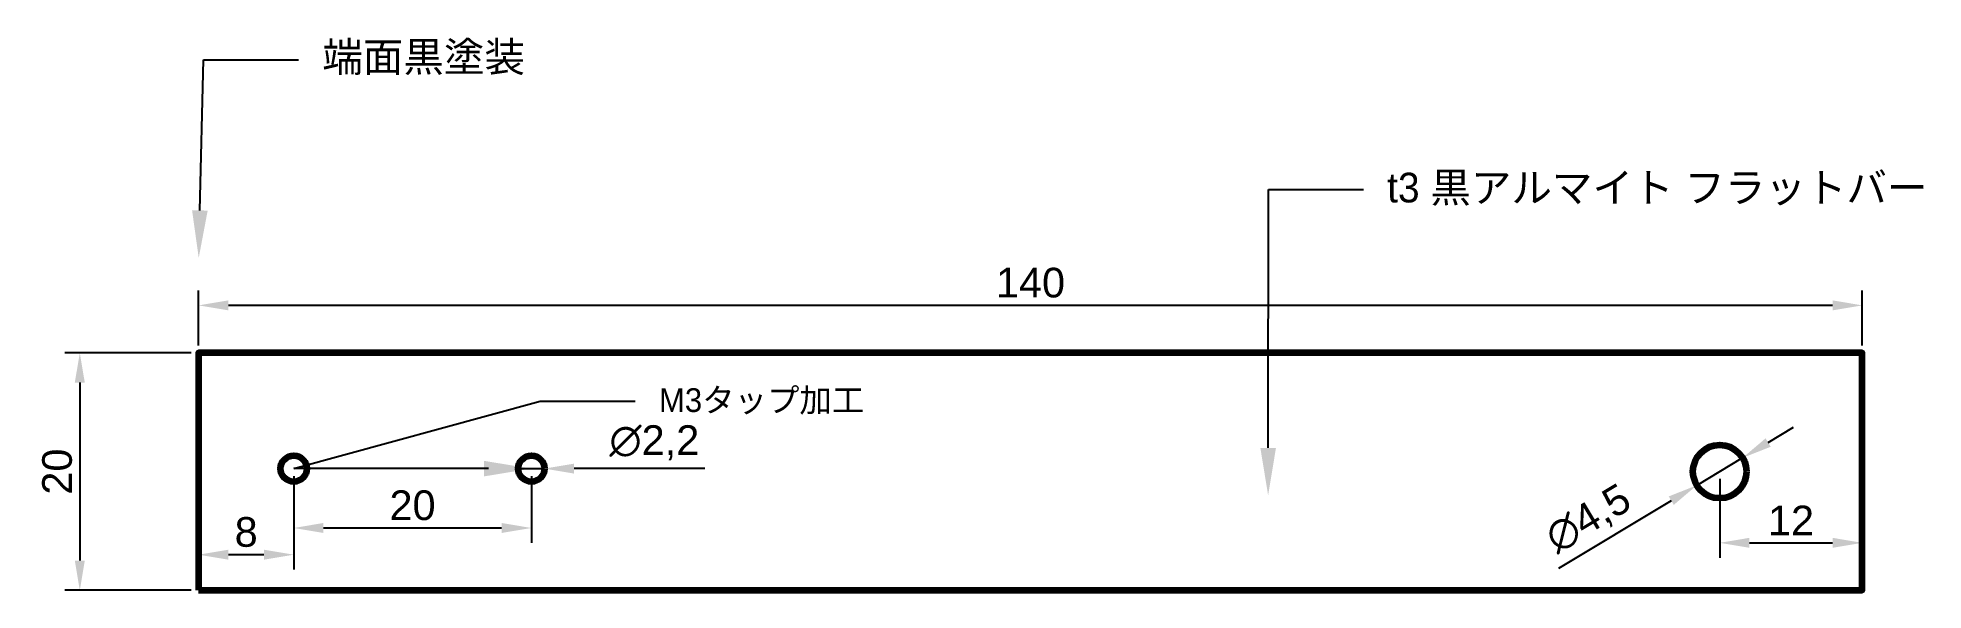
# Model space of a CAD drawing. Header units: millimetres. Extents: x 0 to 159, y 16 to 63.
import ezdxf
from ezdxf import colors
from ezdxf.entities.mleader import LeaderData, LeaderLine
from ezdxf.math import Vec2, Vec3

# ---------------------------------------------------------------- set-up
doc = ezdxf.new("R2010")
doc.units = ezdxf.units.MM
doc.styles.get("Standard").update_dxf_attribs({"font": 'arial.ttf'})
doc.dimstyles.new('ISO-25', dxfattribs={"dimtxt": 2.5, "dimasz": 2.5, "dimexe": 1.25, "dimexo": 0.625, "dimtad": 1, "dimtxsty": 'Standard', "dimcen": 2.5, "dimadec": 0, "dimazin": 0, "dimtfac": 1, "dimtmove": 0, "dimatfit": 3, "dimfxl": 1, "dimarcsym": 0})

# ---------------------------------------------------------------- blocks, each defined once
blk = doc.blocks.new('*D1')
at = {"color": 0, "lineweight": -2, "transparency": 16777216}
for p, q in [((13.38, 36), (2.75, 36)), ((4, 33.5), (4, 18.5)), ((13.36, 16), (2.75, 16))]:
    blk.add_line(p, q, dxfattribs=at)
at = {"color": 0, "lineweight": 100, "transparency": 16777216}
for points in [[(3.58, 33.5), (4.42, 33.5), (4, 36)], [(3.58, 18.5), (4.42, 18.5), (4, 16)]]:
    blk.add_solid(points, dxfattribs=at)
at = {"layer": 'Defpoints', "color": 0, "lineweight": 100, "transparency": 16777216}
for p in [(14, 36), (4, 16), (13.98, 16)]:
    blk.add_point(p, dxfattribs=at)
at = {"color": 0, "lineweight": 100, "transparency": 16777216, "insert": (2.1, 26), "char_height": 2.5, "attachment_point": 5, "rotation": 90}
blk.add_mtext('20', dxfattribs=at)
blk = doc.blocks.new('*D2')
at = {"color": 0, "lineweight": -2, "transparency": 16777216}
for p, q in [((14, 36.62), (14, 41.25)), ((151.5, 40), (16.5, 40)), ((154, 36.62), (154, 41.25))]:
    blk.add_line(p, q, dxfattribs=at)
at = {"color": 0, "lineweight": 100, "transparency": 16777216}
for points in [[(16.5, 40.42), (16.5, 39.58), (14, 40)], [(151.5, 40.42), (151.5, 39.58), (154, 40)]]:
    blk.add_solid(points, dxfattribs=at)
at = {"layer": 'Defpoints', "color": 0, "lineweight": 100, "transparency": 16777216}
for p in [(14, 40), (14, 36), (154, 36)]:
    blk.add_point(p, dxfattribs=at)
at = {"color": 0, "lineweight": 100, "transparency": 16777216, "insert": (84, 41.9), "char_height": 2.5, "attachment_point": 5}
blk.add_mtext('140', dxfattribs=at)
blk = doc.blocks.new('*D3')
at = {"color": 0, "lineweight": -2, "transparency": 16777216}
for p, q in [((146.07, 28.44), (148.22, 29.73)), ((143.93, 27.16), (140.07, 24.84)), ((128.46, 17.88), (137.93, 23.56))]:
    blk.add_line(p, q, dxfattribs=at)
at = {"color": 0, "lineweight": 100, "transparency": 16777216}
for points in [[(145.86, 28.8), (146.29, 28.09), (143.93, 27.16)], [(137.71, 23.91), (138.14, 23.2), (140.07, 24.84)]]:
    blk.add_solid(points, dxfattribs=at)
at = {"layer": 'Defpoints', "color": 0, "lineweight": 100, "transparency": 16777216}
for p in [(143.93, 27.16), (140.07, 24.84)]:
    blk.add_point(p, dxfattribs=at)
at = {"color": 0, "lineweight": 100, "transparency": 16777216, "insert": (131.01, 21.93), "char_height": 2.5, "attachment_point": 5, "rotation": 30.9638}
blk.add_mtext('∅4,5', dxfattribs=at)
blk = doc.blocks.new('*D4')
at = {"color": 0, "lineweight": -2, "transparency": 16777216}
for p, q in [((154, 35.38), (154, 18.75)), ((142, 25.38), (142, 18.75)), ((144.5, 20), (151.5, 20))]:
    blk.add_line(p, q, dxfattribs=at)
at = {"color": 0, "lineweight": 100, "transparency": 16777216}
for points in [[(144.5, 20.42), (144.5, 19.58), (142, 20)], [(151.5, 20.42), (151.5, 19.58), (154, 20)]]:
    blk.add_solid(points, dxfattribs=at)
at = {"layer": 'Defpoints', "color": 0, "lineweight": 100, "transparency": 16777216}
for p in [(154, 36), (142, 26), (154, 20)]:
    blk.add_point(p, dxfattribs=at)
at = {"color": 0, "lineweight": 100, "transparency": 16777216, "insert": (148, 21.88), "char_height": 2.5, "attachment_point": 5}
blk.add_mtext('12', dxfattribs=at)
blk = doc.blocks.new('*D5')
at = {"color": 0, "lineweight": -2, "transparency": 16777216}
for p, q in [((22, 25.62), (22, 20)), ((42, 25.62), (42, 20)), ((24.5, 21.25), (39.5, 21.25))]:
    blk.add_line(p, q, dxfattribs=at)
at = {"color": 0, "lineweight": 100, "transparency": 16777216}
for points in [[(24.5, 21.67), (24.5, 20.83), (22, 21.25)], [(39.5, 21.67), (39.5, 20.83), (42, 21.25)]]:
    blk.add_solid(points, dxfattribs=at)
at = {"layer": 'Defpoints', "color": 0, "lineweight": 100, "transparency": 16777216}
for p in [(22, 26.25), (42, 26.25), (42, 21.25)]:
    blk.add_point(p, dxfattribs=at)
at = {"color": 0, "lineweight": 100, "transparency": 16777216, "insert": (32, 23.15), "char_height": 2.5, "attachment_point": 5}
blk.add_mtext('20', dxfattribs=at)
blk = doc.blocks.new('*D6')
at = {"color": 0, "lineweight": -2, "transparency": 16777216}
for p, q in [((38.4, 26.25), (35.9, 26.25)), ((40.9, 26.25), (43.1, 26.25)), ((56.6, 26.25), (45.6, 26.25))]:
    blk.add_line(p, q, dxfattribs=at)
at = {"color": 0, "lineweight": 100, "transparency": 16777216}
for points in [[(38.4, 26.67), (38.4, 25.83), (40.9, 26.25)], [(45.6, 26.67), (45.6, 25.83), (43.1, 26.25)]]:
    blk.add_solid(points, dxfattribs=at)
at = {"layer": 'Defpoints', "color": 0, "lineweight": 100, "transparency": 16777216}
for p in [(40.9, 26.25), (43.1, 26.25)]:
    blk.add_point(p, dxfattribs=at)
at = {"color": 0, "lineweight": 100, "transparency": 16777216, "insert": (52.35, 28.42), "char_height": 2.5, "attachment_point": 5}
blk.add_mtext('∅2,2', dxfattribs=at)
blk = doc.blocks.new('*D7')
at = {"color": 0, "lineweight": -2, "transparency": 16777216}
for p, q in [((14, 35.38), (14, 17.75)), ((22, 25.62), (22, 17.75)), ((19.5, 19), (16.5, 19))]:
    blk.add_line(p, q, dxfattribs=at)
at = {"color": 0, "lineweight": 100, "transparency": 16777216}
for points in [[(16.5, 19.42), (16.5, 18.58), (14, 19)], [(19.5, 19.42), (19.5, 18.58), (22, 19)]]:
    blk.add_solid(points, dxfattribs=at)
at = {"layer": 'Defpoints', "color": 0, "lineweight": 100, "transparency": 16777216}
for p in [(14, 36), (22, 26.25), (14, 19)]:
    blk.add_point(p, dxfattribs=at)
at = {"color": 0, "lineweight": 100, "transparency": 16777216, "insert": (18, 20.9), "char_height": 2.5, "attachment_point": 5}
blk.add_mtext('8', dxfattribs=at)

msp = doc.modelspace()

# ---------------------------------------------------------------- linework, layer by layer
at = {"lineweight": 100}
msp.add_lwpolyline([(13.98, 16), (153.98, 16), (154, 36), (14, 36)], close=True, dxfattribs=at)
for centre, radius in [((22, 26.25), 1.1), ((42, 26.25), 1.1), ((142, 26), 2.25)]:
    msp.add_circle(centre, radius, dxfattribs=at)

# ---------------------------------------------------------------- dimensions: what is measured, and where the dimension line sits
for base, p1, p2, picture, middle in [((14, 40), (154, 36), (14, 36), '*D2', (84, 41.901)), ((14, 19), (22, 26.25), (14, 36), '*D7', (18, 20.901)), ((154, 20), (142, 26), (154, 36), '*D4', (148, 21.88)), ((42, 21.25), (22, 26.25), (42, 26.25), '*D5', (32, 23.151))]:
    dim = msp.add_linear_dim(base=base, p1=p1, p2=p2, dimstyle='ISO-25', dxfattribs=at)
    dim.commit()
    dim.dimension.update_dxf_attribs({"geometry": picture, "text_midpoint": middle})
dim = msp.add_linear_dim(base=(4, 16), p1=(14, 36), p2=(13.98, 16), angle=90, dimstyle='ISO-25', dxfattribs=at)
dim.commit()
dim.dimension.update_dxf_attribs({"geometry": '*D1', "text_midpoint": (4, 26), "dimtype": 160})
dim = msp.add_diameter_dim_2p(p1=(40.9, 26.25), p2=(43.1, 26.25), dimstyle='ISO-25', dxfattribs=at)
dim.commit()
dim.dimension.update_dxf_attribs({"geometry": '*D6', "text_midpoint": (52.348, 28.418)})
dim = msp.add_diameter_dim_2p(p1=(143.929, 27.158), p2=(140.071, 24.842), dimstyle='ISO-25', dxfattribs=at)
dim.commit()
dim.dimension.update_dxf_attribs({"geometry": '*D3', "text_midpoint": (132.122, 20.073), "dimtype": 163})

# ---------------------------------------------------------------- leaders
ml = msp.add_multileader_mtext('Standard', dxfattribs=at)
ml.set_content('{\\fMS PGothic|b0|i0|c128|p50;端面黒塗装}', color=256)
ml.set_leader_properties()
ml.build(insert=Vec2(0, 0))
ctx = ml.context
ctx.base_point, ctx.char_height, ctx.plane_origin = Vec3(22.408, 60.683), 2.5, Vec3(50.391, 62.182)
notes = []
notes.append((ctx, [(1, (1, 1, 0), (14.408, 60.683), (1, 0), 8, [(0, [(14.008, 44)], 0, [])])]))
ctx.mtext.insert, ctx.mtext.flow_direction = Vec3(24.408, 62.182), 5
ml = msp.add_multileader_mtext('Standard', dxfattribs=at)
ml.set_content('{\\fMS PGothic|b0|i0|c128|p50;t3 黒アルマイト フラットバー}', color=256)
ml.set_leader_properties()
ml.build(insert=Vec2(0, 0))
ctx = ml.context
ctx.base_point, ctx.char_height, ctx.plane_origin = Vec3(112.019, 49.75), 2.5, Vec3(96.019, 43.75)
notes.append((ctx, [(0, (1, 1, 0), (104.019, 49.75), (1, 0), 8, [(0, [(104, 24)], 0, [])])]))
ctx.mtext.insert, ctx.mtext.flow_direction = Vec3(114.019, 51.171), 5
ml = msp.add_multileader_mtext('Standard', dxfattribs=at)
ml.set_content('{\\fMS PGothic|b0|i0|c128|p50;M3タップ加工}', color=256)
ml.set_leader_properties()
ml.build(insert=Vec2(0, 0))
ctx = ml.context
ctx.base_point, ctx.char_height, ctx.plane_origin = Vec3(50.737, 31.92), 2, Vec3(42, 26.25)
notes.append((ctx, [(0, (1, 1, 0), (42.737, 31.92), (1, 0), 8, [(1, [(42, 26.25), (22, 26.25)], 0, [])])]))
ctx.mtext.insert, ctx.mtext.flow_direction = Vec3(52.737, 33.022), 5
for ctx, leaders in notes:
    for number, flags, end, landing, length, lines in leaders:
        leader = LeaderData()
        leader.index, (leader.has_last_leader_line, leader.has_dogleg_vector, leader.attachment_direction) = number, flags
        leader.last_leader_point, leader.dogleg_vector, leader.dogleg_length = Vec3(end), Vec3(landing), length
        for number, points, colour, breaks in lines:
            line = LeaderLine()
            line.index, line.vertices, line.color, line.breaks = number, Vec3.list(points), colors.encode_raw_color(colour), breaks
            leader.lines.append(line)
        ctx.leaders.append(leader)

doc.saveas('drawing.dxf')
